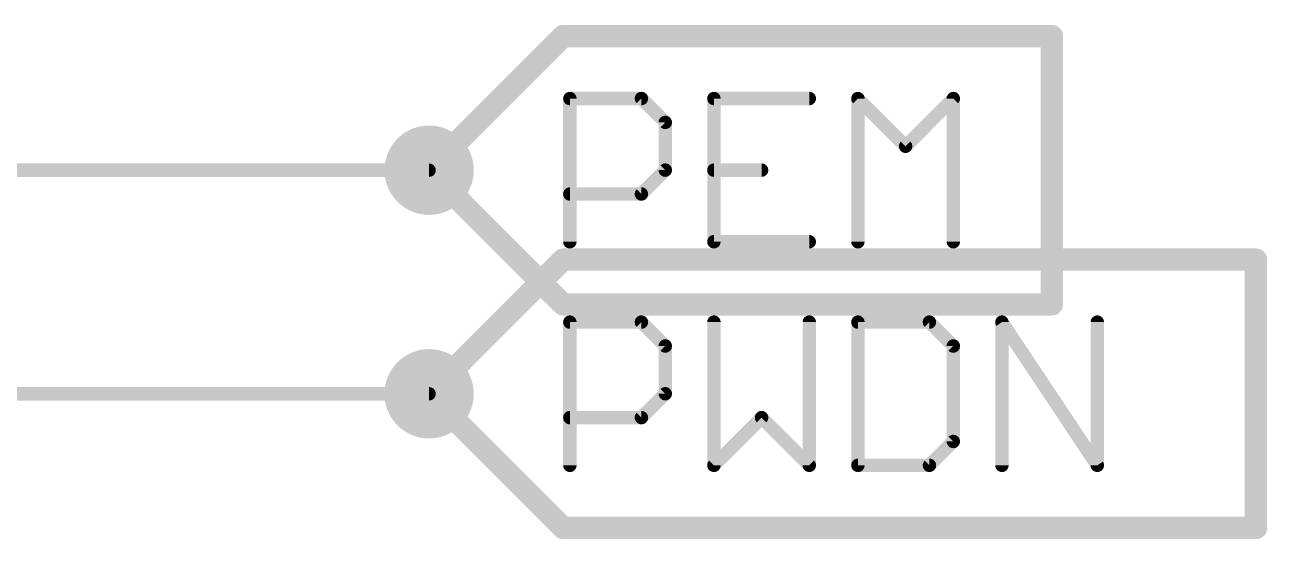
# Model space of a CAD drawing. Extents: x -72 to 265, y -97 to 216.
# Drawn here: x 8.1 to 22.23, y -70.23 to -64.39 of the extents above; entities that cross this region are included whole.
import ezdxf

# ---------------------------------------------------------------- set-up
doc = ezdxf.new("R2010")
doc.units = 0
doc.layers.add('91', color=94, linetype='CONTINUOUS')
doc.layers.add('95', color=251, linetype='CONTINUOUS')

msp = doc.modelspace()

# ---------------------------------------------------------------- linework, layer by layer
at = {"layer": '91'}
for points, const_width in [([(12.7, -66.294, 1), (12.7, -65.786, 1), (12.7, -66.294)], 0.508), ([(12.7, -66.0781, 1), (12.7, -66.0019)], 0.0762), ([(12.7, -68.834, 1), (12.7, -68.326, 1), (12.7, -68.834)], 0.508), ([(12.7, -68.6181, 1), (12.7, -68.5419)], 0.0762)]:
    msp.add_lwpolyline(points, format="xyb", dxfattribs=dict(at, const_width=const_width))
at = {"layer": '91', "const_width": 0.1524}
for points in [[(5.08, -66.04), (12.7, -66.04)], [(5.08, -68.58), (12.7, -68.58)]]:
    msp.add_lwpolyline(points, dxfattribs=at)
at = {"layer": '95'}
for points, const_width in [([(12.7, -66.04), (14.224, -64.516)], 0.254), ([(14.224, -64.516), (19.7792, -64.516)], 0.254), ([(19.7792, -64.516), (19.7792, -67.564)], 0.254), ([(14.3002, -66.8528), (14.3002, -65.2258)], 0.1524), ([(14.3002, -65.2258), (15.1137, -65.2258)], 0.1524), ([(15.1137, -65.2258), (15.3849, -65.497)], 0.1524), ([(17.022, -65.2258), (15.9374, -65.2258)], 0.1524), ([(15.9374, -65.2258), (15.9374, -66.8528)], 0.1524), ([(17.5745, -66.8528), (17.5745, -65.2258)], 0.1524), ([(17.5745, -65.2258), (18.1168, -65.7681)], 0.1524), ([(18.1168, -65.7681), (18.6592, -65.2258)], 0.1524), ([(18.6592, -65.2258), (18.6592, -66.8528)], 0.1524), ([(15.3849, -65.497), (15.3849, -66.0393)], 0.1524), ([(12.7, -66.04), (14.224, -67.564)], 0.254), ([(15.3849, -66.0393), (15.1137, -66.3105)], 0.1524), ([(15.9374, -66.0393), (16.4797, -66.0393)], 0.1524), ([(15.1137, -66.3105), (14.3002, -66.3105)], 0.1524), ([(15.9374, -66.8528), (17.022, -66.8528)], 0.1524), ([(12.7, -68.58), (14.224, -67.056)], 0.254), ([(14.224, -67.056), (22.0999, -67.056)], 0.254), ([(22.0999, -67.056), (22.0999, -70.104)], 0.254), ([(14.224, -67.564), (19.7792, -67.564)], 0.254), ([(14.3002, -69.3928), (14.3002, -67.7658)], 0.1524), ([(14.3002, -67.7658), (15.1137, -67.7658)], 0.1524), ([(15.1137, -67.7658), (15.3849, -68.037)], 0.1524), ([(15.9374, -67.7658), (15.9374, -69.3928)], 0.1524), ([(17.022, -69.3928), (17.022, -67.7658)], 0.1524), ([(17.5745, -67.7658), (17.5745, -69.3928)], 0.1524), ([(18.388, -67.7658), (17.5745, -67.7658)], 0.1524), ([(18.6592, -68.037), (18.388, -67.7658)], 0.1524), ([(19.2117, -69.3928), (19.2117, -67.7658)], 0.1524), ([(19.2117, -67.7658), (20.2963, -69.3928)], 0.1524), ([(20.2963, -69.3928), (20.2963, -67.7658)], 0.1524), ([(15.3849, -68.037), (15.3849, -68.5793)], 0.1524), ([(18.6592, -69.1216), (18.6592, -68.037)], 0.1524), ([(12.7, -68.58), (14.224, -70.104)], 0.254), ([(15.3849, -68.5793), (15.1137, -68.8505)], 0.1524), ([(15.1137, -68.8505), (14.3002, -68.8505)], 0.1524), ([(15.9374, -69.3928), (16.4797, -68.8505)], 0.1524), ([(16.4797, -68.8505), (17.022, -69.3928)], 0.1524), ([(18.388, -69.3928), (18.6592, -69.1216)], 0.1524), ([(17.5745, -69.3928), (18.388, -69.3928)], 0.1524), ([(14.224, -70.104), (22.0999, -70.104)], 0.254)]:
    msp.add_lwpolyline(points, dxfattribs=dict(at, const_width=const_width))
for points, const_width in [([(14.224, -64.4525, 1), (14.224, -64.5795)], 0.127), ([(14.2689, -64.5609, 1), (14.1791, -64.4711)], 0.127), ([(19.8427, -64.516, 1), (19.7157, -64.516)], 0.127), ([(19.7792, -64.5795, 1), (19.7792, -64.4525)], 0.127), ([(14.3383, -65.2258, 1), (14.2621, -65.2258)], 0.0762), ([(14.3002, -65.1877, 1), (14.3002, -65.2639)], 0.0762), ([(15.1406, -65.1989, 1), (15.0868, -65.2528)], 0.0762), ([(15.1137, -65.2639, 1), (15.1137, -65.1877)], 0.0762), ([(15.9374, -65.1877, 1), (15.9374, -65.2639)], 0.0762), ([(15.9755, -65.2258, 1), (15.8993, -65.2258)], 0.0762), ([(17.022, -65.2639, 1), (17.022, -65.1877)], 0.0762), ([(17.6126, -65.2258, 1), (17.5364, -65.2258)], 0.0762), ([(17.6015, -65.1989, 1), (17.5476, -65.2528)], 0.0762), ([(18.6973, -65.2258, 1), (18.6211, -65.2258)], 0.0762), ([(18.6861, -65.2528, 1), (18.6322, -65.1989)], 0.0762), ([(15.423, -65.497, 1), (15.3468, -65.497)], 0.0762), ([(15.3579, -65.5239, 1), (15.4118, -65.47)], 0.0762), ([(18.0899, -65.7412, 1), (18.1438, -65.7951)], 0.0762), ([(18.0899, -65.7951, 1), (18.1438, -65.7412)], 0.0762), ([(12.7449, -65.9951, 1), (12.6551, -66.0849)], 0.127), ([(12.6551, -65.9951, 1), (12.7449, -66.0849)], 0.127), ([(15.3468, -66.0393, 1), (15.423, -66.0393)], 0.0762), ([(15.4118, -66.0662, 1), (15.3579, -66.0124)], 0.0762), ([(15.9374, -66.0012, 1), (15.9374, -66.0774)], 0.0762), ([(16.4797, -66.0774, 1), (16.4797, -66.0012)], 0.0762), ([(14.3002, -66.2724, 1), (14.3002, -66.3486)], 0.0762), ([(15.0868, -66.2835, 1), (15.1406, -66.3374)], 0.0762), ([(15.1137, -66.3486, 1), (15.1137, -66.2724)], 0.0762), ([(15.9374, -66.8147, 1), (15.9374, -66.8909)], 0.0762), ([(17.022, -66.8909, 1), (17.022, -66.8147)], 0.0762), ([(14.224, -66.9925, 1), (14.224, -67.1195)], 0.127), ([(14.2689, -67.1009, 1), (14.1791, -67.0111)], 0.127), ([(14.2621, -66.8528, 1), (14.3383, -66.8528)], 0.0762), ([(15.8993, -66.8528, 1), (15.9755, -66.8528)], 0.0762), ([(17.5364, -66.8528, 1), (17.6126, -66.8528)], 0.0762), ([(18.6211, -66.8528, 1), (18.6973, -66.8528)], 0.0762), ([(22.1634, -67.056, 1), (22.0364, -67.056)], 0.127), ([(22.0999, -67.1195, 1), (22.0999, -66.9925)], 0.127), ([(14.224, -67.5005, 1), (14.224, -67.6275)], 0.127), ([(14.1791, -67.6089, 1), (14.2689, -67.5191)], 0.127), ([(19.7157, -67.564, 1), (19.8427, -67.564)], 0.127), ([(19.7792, -67.6275, 1), (19.7792, -67.5005)], 0.127), ([(14.3383, -67.7658, 1), (14.2621, -67.7658)], 0.0762), ([(14.3002, -67.7277, 1), (14.3002, -67.8039)], 0.0762), ([(15.1406, -67.7389, 1), (15.0868, -67.7928)], 0.0762), ([(15.1137, -67.8039, 1), (15.1137, -67.7277)], 0.0762), ([(15.9755, -67.7658, 1), (15.8993, -67.7658)], 0.0762), ([(17.0601, -67.7658, 1), (16.9839, -67.7658)], 0.0762), ([(17.6126, -67.7658, 1), (17.5364, -67.7658)], 0.0762), ([(17.5745, -67.7277, 1), (17.5745, -67.8039)], 0.0762), ([(18.4149, -67.7389, 1), (18.3611, -67.7928)], 0.0762), ([(18.388, -67.8039, 1), (18.388, -67.7277)], 0.0762), ([(19.2498, -67.7658, 1), (19.1736, -67.7658)], 0.0762), ([(19.2434, -67.7447, 1), (19.18, -67.7869)], 0.0762), ([(20.3344, -67.7658, 1), (20.2582, -67.7658)], 0.0762), ([(15.423, -68.037, 1), (15.3468, -68.037)], 0.0762), ([(15.3579, -68.0639, 1), (15.4118, -68.01)], 0.0762), ([(18.6973, -68.037, 1), (18.6211, -68.037)], 0.0762), ([(18.6322, -68.0639, 1), (18.6861, -68.01)], 0.0762), ([(12.7449, -68.5351, 1), (12.6551, -68.6249)], 0.127), ([(12.6551, -68.5351, 1), (12.7449, -68.6249)], 0.127), ([(15.3468, -68.5793, 1), (15.423, -68.5793)], 0.0762), ([(15.4118, -68.6062, 1), (15.3579, -68.5524)], 0.0762), ([(14.3002, -68.8124, 1), (14.3002, -68.8886)], 0.0762), ([(15.1137, -68.8886, 1), (15.1137, -68.8124)], 0.0762), ([(16.5066, -68.8235, 1), (16.4527, -68.8774)], 0.0762), ([(16.5066, -68.8774, 1), (16.4527, -68.8235)], 0.0762), ([(15.0868, -68.8235, 1), (15.1406, -68.8774)], 0.0762), ([(18.6861, -69.1486, 1), (18.6322, -69.0947)], 0.0762), ([(18.6211, -69.1216, 1), (18.6973, -69.1216)], 0.0762), ([(15.9104, -69.3659, 1), (15.9643, -69.4197)], 0.0762), ([(16.9951, -69.4197, 1), (17.049, -69.3659)], 0.0762), ([(17.5745, -69.3547, 1), (17.5745, -69.4309)], 0.0762), ([(18.3611, -69.3659, 1), (18.4149, -69.4197)], 0.0762), ([(18.388, -69.4309, 1), (18.388, -69.3547)], 0.0762), ([(20.2646, -69.4139, 1), (20.328, -69.3717)], 0.0762), ([(14.2621, -69.3928, 1), (14.3383, -69.3928)], 0.0762), ([(15.8993, -69.3928, 1), (15.9755, -69.3928)], 0.0762), ([(16.9839, -69.3928, 1), (17.0601, -69.3928)], 0.0762), ([(17.5364, -69.3928, 1), (17.6126, -69.3928)], 0.0762), ([(19.1736, -69.3928, 1), (19.2498, -69.3928)], 0.0762), ([(20.2582, -69.3928, 1), (20.3344, -69.3928)], 0.0762), ([(14.224, -70.0405, 1), (14.224, -70.1675)], 0.127), ([(14.1791, -70.1489, 1), (14.2689, -70.0591)], 0.127), ([(22.0364, -70.104, 1), (22.1634, -70.104)], 0.127), ([(22.0999, -70.1675, 1), (22.0999, -70.0405)], 0.127)]:
    msp.add_lwpolyline(points, format="xyb", dxfattribs=dict(at, const_width=const_width))

doc.saveas('drawing.dxf')
